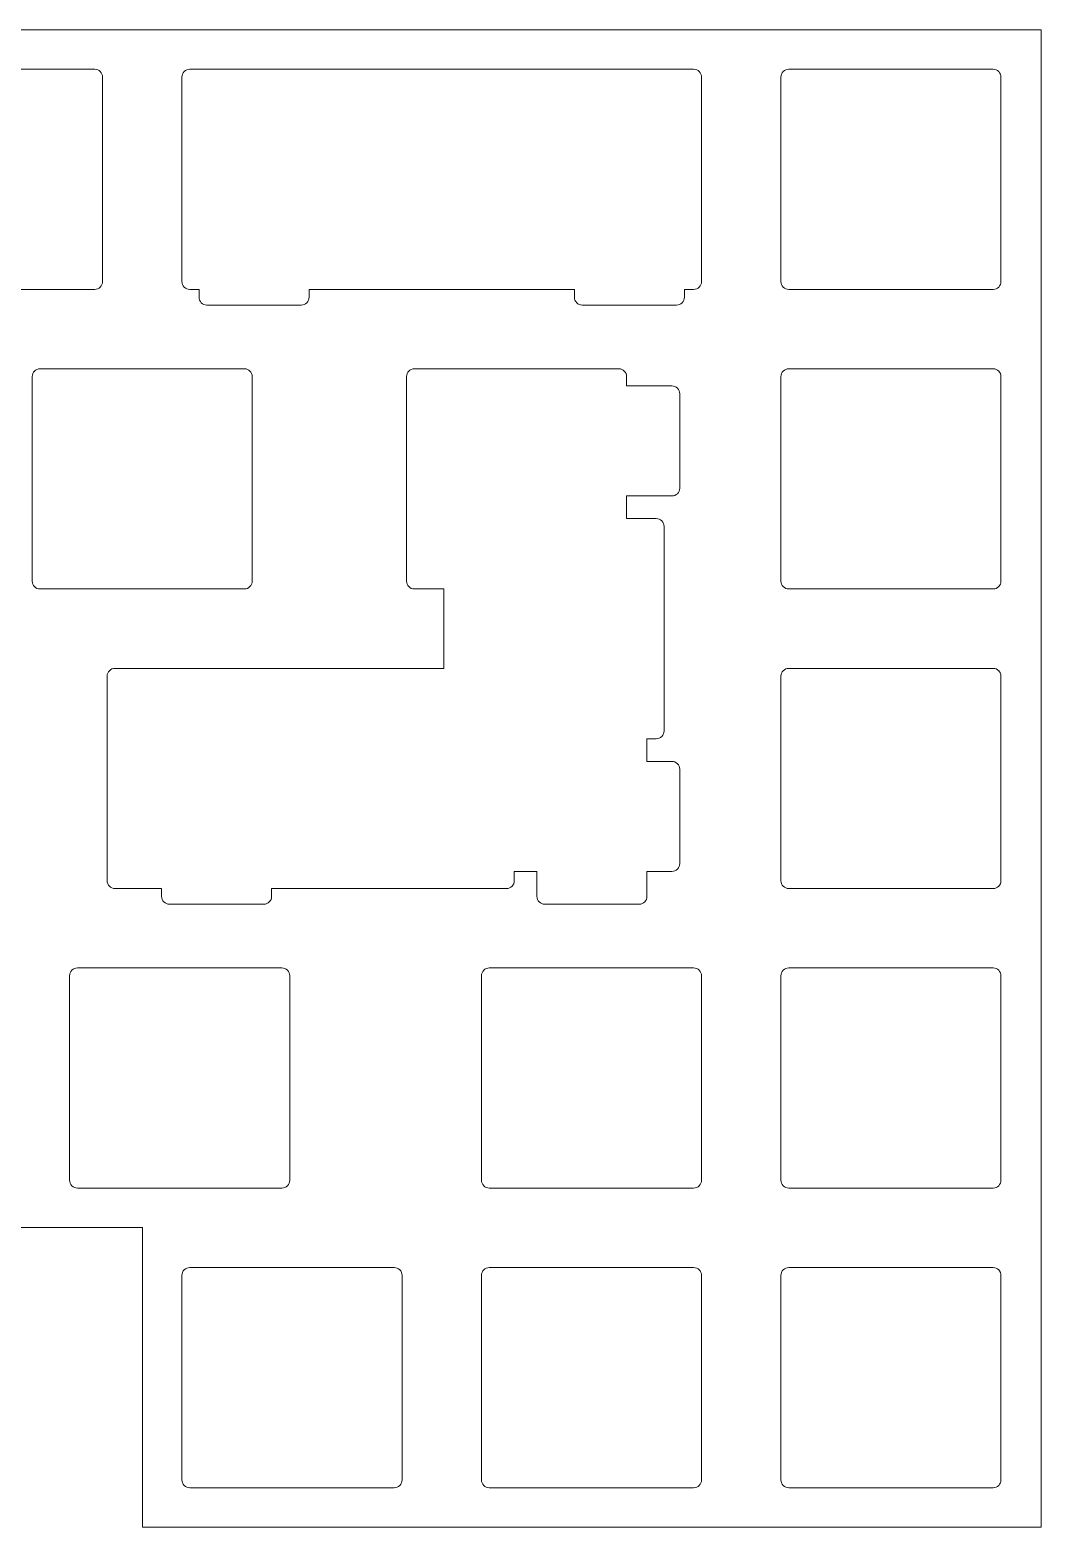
# Model space of a CAD drawing. Header units: millimetres. Extents: x 44 to 349, y -60 to 35.
# Drawn here: x 284.6 to 348.9, y -59.9 to 35.3 of the extents above; entities that cross this region are included whole.
import ezdxf

# ---------------------------------------------------------------- set-up
doc = ezdxf.new("R2010")
doc.units = ezdxf.units.MM
for name, color, linetype, lineweight, true_color in [('Fillet', 7, 'Continuous', 5, 0xffffff), ('Line002', 7, 'Continuous', 5, 0xffffff), ('Line003', 7, 'Continuous', 5, 0xffffff), ('Shape097', 7, 'Continuous', 5, 0xffffff), ('Shape098', 7, 'Continuous', 5, 0xffffff), ('Shape100', 7, 'Continuous', 5, 0xffffff), ('Shape101', 7, 'Continuous', 5, 0xffffff), ('Shape102', 7, 'Continuous', 5, 0xffffff), ('Shape104', 7, 'Continuous', 5, 0xffffff), ('Shape105', 7, 'Continuous', 5, 0xffffff), ('Shape106', 7, 'Continuous', 5, 0xffffff), ('Shape107', 7, 'Continuous', 5, 0xffffff), ('Shape108', 7, 'Continuous', 5, 0xffffff), ('Shape109', 7, 'Continuous', 5, 0xffffff), ('Shape110', 7, 'Continuous', 5, 0xffffff), ('Shape111', 7, 'Continuous', 5, 0xffffff), ('Shape112', 7, 'Continuous', 5, 0xffffff), ('Shape113', 7, 'Continuous', 5, 0xffffff), ('Shape114', 7, 'Continuous', 5, 0xffffff), ('Shape115', 7, 'Continuous', 5, 0xffffff), ('Shape116', 7, 'Continuous', 5, 0xffffff), ('Shape117', 7, 'Continuous', 5, 0xffffff), ('Shape118', 7, 'Continuous', 5, 0xffffff), ('Shape119', 7, 'Continuous', 5, 0xffffff), ('Shape120', 7, 'Continuous', 5, 0xffffff), ('Shape121', 7, 'Continuous', 5, 0xffffff), ('Shape122', 7, 'Continuous', 5, 0xffffff), ('Shape123', 7, 'Continuous', 5, 0xffffff), ('Shape124', 7, 'Continuous', 5, 0xffffff), ('Shape125', 7, 'Continuous', 5, 0xffffff), ('Shape126', 7, 'Continuous', 5, 0xffffff), ('Shape127', 7, 'Continuous', 5, 0xffffff), ('Shape128', 7, 'Continuous', 5, 0xffffff), ('Shape129', 7, 'Continuous', 5, 0xffffff), ('Shape130', 7, 'Continuous', 5, 0xffffff), ('Shape131', 7, 'Continuous', 5, 0xffffff), ('Shape132', 7, 'Continuous', 5, 0xffffff), ('Shape133', 7, 'Continuous', 5, 0xffffff), ('Shape134', 7, 'Continuous', 5, 0xffffff), ('Shape135', 7, 'Continuous', 5, 0xffffff), ('Shape136', 7, 'Continuous', 5, 0xffffff), ('Shape137', 7, 'Continuous', 5, 0xffffff), ('Shape138', 7, 'Continuous', 5, 0xffffff), ('Shape139', 7, 'Continuous', 5, 0xffffff), ('Shape140', 7, 'Continuous', 5, 0xffffff), ('Shape141', 7, 'Continuous', 5, 0xffffff), ('Shape142', 7, 'Continuous', 5, 0xffffff), ('Shape143', 7, 'Continuous', 5, 0xffffff), ('Shape240', 7, 'Continuous', 5, 0xffffff), ('Shape241', 7, 'Continuous', 5, 0xffffff), ('Shape242', 7, 'Continuous', 5, 0xffffff), ('Shape243', 7, 'Continuous', 5, 0xffffff), ('Shape244', 7, 'Continuous', 5, 0xffffff), ('Shape245', 7, 'Continuous', 5, 0xffffff), ('Shape246', 7, 'Continuous', 5, 0xffffff), ('Shape247', 7, 'Continuous', 5, 0xffffff), ('Shape248', 7, 'Continuous', 5, 0xffffff), ('Shape249', 7, 'Continuous', 5, 0xffffff), ('Shape250', 7, 'Continuous', 5, 0xffffff), ('Shape251', 7, 'Continuous', 5, 0xffffff), ('Shape252', 7, 'Continuous', 5, 0xffffff), ('Shape253', 7, 'Continuous', 5, 0xffffff), ('Shape254', 7, 'Continuous', 5, 0xffffff), ('Shape255', 7, 'Continuous', 5, 0xffffff), ('Shape256', 7, 'Continuous', 5, 0xffffff), ('Shape257', 7, 'Continuous', 5, 0xffffff), ('Shape259', 7, 'Continuous', 5, 0xffffff), ('Shape260', 7, 'Continuous', 5, 0xffffff), ('Shape261', 7, 'Continuous', 5, 0xffffff), ('Shape262', 7, 'Continuous', 5, 0xffffff), ('Shape263', 7, 'Continuous', 5, 0xffffff), ('Shape264', 7, 'Continuous', 5, 0xffffff), ('Shape265', 7, 'Continuous', 5, 0xffffff), ('Shape266', 7, 'Continuous', 5, 0xffffff), ('Shape268', 7, 'Continuous', 5, 0xffffff), ('Shape269', 7, 'Continuous', 5, 0xffffff), ('Shape270', 7, 'Continuous', 5, 0xffffff), ('Shape271', 7, 'Continuous', 5, 0xffffff), ('Shape272', 7, 'Continuous', 5, 0xffffff), ('Shape273', 7, 'Continuous', 5, 0xffffff), ('Shape274', 7, 'Continuous', 5, 0xffffff), ('Shape275', 7, 'Continuous', 5, 0xffffff), ('Shape276', 7, 'Continuous', 5, 0xffffff), ('Shape277', 7, 'Continuous', 5, 0xffffff), ('Shape278', 7, 'Continuous', 5, 0xffffff), ('Shape279', 7, 'Continuous', 5, 0xffffff), ('Shape280', 7, 'Continuous', 5, 0xffffff), ('Shape281', 7, 'Continuous', 5, 0xffffff), ('Shape282', 7, 'Continuous', 5, 0xffffff), ('Shape383', 7, 'Continuous', 5, 0xffffff), ('Shape384', 7, 'Continuous', 5, 0xffffff), ('Shape385', 7, 'Continuous', 5, 0xffffff), ('Shape386', 7, 'Continuous', 5, 0xffffff), ('Shape387', 7, 'Continuous', 5, 0xffffff), ('Shape388', 7, 'Continuous', 5, 0xffffff), ('Shape390', 7, 'Continuous', 5, 0xffffff), ('Shape391', 7, 'Continuous', 5, 0xffffff), ('Shape392', 7, 'Continuous', 5, 0xffffff), ('Shape393', 7, 'Continuous', 5, 0xffffff), ('Shape394', 7, 'Continuous', 5, 0xffffff), ('Shape395', 7, 'Continuous', 5, 0xffffff), ('Shape396', 7, 'Continuous', 5, 0xffffff), ('Shape397', 7, 'Continuous', 5, 0xffffff), ('Shape398', 7, 'Continuous', 5, 0xffffff), ('Shape399', 7, 'Continuous', 5, 0xffffff), ('Shape400', 7, 'Continuous', 5, 0xffffff), ('Shape402', 7, 'Continuous', 5, 0xffffff), ('Shape403', 7, 'Continuous', 5, 0xffffff), ('Shape404', 7, 'Continuous', 5, 0xffffff), ('Shape405', 7, 'Continuous', 5, 0xffffff), ('Shape406', 7, 'Continuous', 5, 0xffffff), ('Shape407', 7, 'Continuous', 5, 0xffffff), ('Shape408', 7, 'Continuous', 5, 0xffffff), ('Shape409', 7, 'Continuous', 5, 0xffffff), ('Shape410', 7, 'Continuous', 5, 0xffffff), ('Shape411', 7, 'Continuous', 5, 0xffffff), ('Shape412', 7, 'Continuous', 5, 0xffffff), ('Shape413', 7, 'Continuous', 5, 0xffffff), ('Shape414', 7, 'Continuous', 5, 0xffffff), ('Shape415', 7, 'Continuous', 5, 0xffffff), ('Shape416', 7, 'Continuous', 5, 0xffffff), ('Shape417', 7, 'Continuous', 5, 0xffffff), ('Shape530', 7, 'Continuous', 5, 0xffffff), ('Shape531', 7, 'Continuous', 5, 0xffffff), ('Shape532', 7, 'Continuous', 5, 0xffffff), ('Shape533', 7, 'Continuous', 5, 0xffffff), ('Shape534', 7, 'Continuous', 5, 0xffffff), ('Shape535', 7, 'Continuous', 5, 0xffffff), ('Shape536', 7, 'Continuous', 5, 0xffffff), ('Shape537', 7, 'Continuous', 5, 0xffffff), ('Shape538', 7, 'Continuous', 5, 0xffffff), ('Shape539', 7, 'Continuous', 5, 0xffffff), ('Shape540', 7, 'Continuous', 5, 0xffffff), ('Shape541', 7, 'Continuous', 5, 0xffffff), ('Shape542', 7, 'Continuous', 5, 0xffffff), ('Shape543', 7, 'Continuous', 5, 0xffffff), ('Shape544', 7, 'Continuous', 5, 0xffffff), ('Shape545', 7, 'Continuous', 5, 0xffffff), ('Shape546', 7, 'Continuous', 5, 0xffffff), ('Shape547', 7, 'Continuous', 5, 0xffffff), ('Shape548', 7, 'Continuous', 5, 0xffffff), ('Shape549', 7, 'Continuous', 5, 0xffffff), ('Shape550', 7, 'Continuous', 5, 0xffffff), ('Shape551', 7, 'Continuous', 5, 0xffffff), ('Shape552', 7, 'Continuous', 5, 0xffffff), ('Shape553', 7, 'Continuous', 5, 0xffffff), ('Shape716', 7, 'Continuous', 5, 0xffffff), ('Shape717', 7, 'Continuous', 5, 0xffffff), ('Shape718', 7, 'Continuous', 5, 0xffffff), ('Shape719', 7, 'Continuous', 5, 0xffffff), ('Shape720', 7, 'Continuous', 5, 0xffffff), ('Shape721', 7, 'Continuous', 5, 0xffffff), ('Shape722', 7, 'Continuous', 5, 0xffffff), ('Shape723', 7, 'Continuous', 5, 0xffffff), ('Shape724', 7, 'Continuous', 5, 0xffffff), ('Shape725', 7, 'Continuous', 5, 0xffffff), ('Shape726', 7, 'Continuous', 5, 0xffffff), ('Shape727', 7, 'Continuous', 5, 0xffffff), ('Shape728', 7, 'Continuous', 5, 0xffffff), ('Shape729', 7, 'Continuous', 5, 0xffffff), ('Shape730', 7, 'Continuous', 5, 0xffffff), ('Shape731', 7, 'Continuous', 5, 0xffffff), ('Shape732', 7, 'Continuous', 5, 0xffffff), ('Shape733', 7, 'Continuous', 5, 0xffffff), ('Shape734', 7, 'Continuous', 5, 0xffffff), ('Shape735', 7, 'Continuous', 5, 0xffffff), ('Shape736', 7, 'Continuous', 5, 0xffffff), ('Shape737', 7, 'Continuous', 5, 0xffffff), ('Shape738', 7, 'Continuous', 5, 0xffffff), ('Shape739', 7, 'Continuous', 5, 0xffffff)]:
    doc.layers.add(name, color=color, linetype=linetype, lineweight=lineweight, true_color=true_color)

msp = doc.modelspace()

# ---------------------------------------------------------------- linework, layer by layer
at = {"layer": 'Fillet'}
for p, q in [((282.22, -40.83), (291.74, -40.83)), ((291.74, -59.88), (291.74, -40.83)), ((348.89, -59.88), (291.74, -59.88))]:
    msp.add_line(p, q, dxfattribs=at)
at = {"layer": 'Line002'}
msp.add_line((348.89, -59.88), (348.89, 35.32), dxfattribs=at)
at = {"layer": 'Line003'}
msp.add_line((348.89, 35.32), (44.09, 35.32), dxfattribs=at)
at = {"layer": 'Shape097'}
msp.add_arc((288.69, 19.3225), 0.5, -90, 0, dxfattribs=at)
at = {"layer": 'Shape098'}
msp.add_arc((288.69, 32.3225), 0.5, 0, 90, dxfattribs=at)
at = {"layer": 'Shape100'}
msp.add_line((275.69, 18.8225), (288.69, 18.8225), dxfattribs=at)
at = {"layer": 'Shape101'}
msp.add_line((288.69, 32.8225), (275.69, 32.8225), dxfattribs=at)
at = {"layer": 'Shape102'}
msp.add_line((289.19, 19.3225), (289.19, 32.3225), dxfattribs=at)
at = {"layer": 'Shape104'}
msp.add_arc((294.74, 19.3225), 0.5, 180, -90, dxfattribs=at)
at = {"layer": 'Shape105'}
msp.add_arc((294.74, 32.3225), 0.5, 90, 180, dxfattribs=at)
at = {"layer": 'Shape106'}
msp.add_line((294.74, 18.8225), (295.327, 18.8225), dxfattribs=at)
at = {"layer": 'Shape107'}
msp.add_line((304.265, 18.8225), (307.74, 18.8225), dxfattribs=at)
at = {"layer": 'Shape108'}
msp.add_line((302.327, 18.8225), (304.265, 18.8225), dxfattribs=at)
at = {"layer": 'Shape109'}
msp.add_line((307.74, 32.8225), (304.265, 32.8225), dxfattribs=at)
at = {"layer": 'Shape110'}
msp.add_line((304.265, 32.8225), (301.827, 32.8225), dxfattribs=at)
at = {"layer": 'Shape111'}
msp.add_line((301.827, 32.8225), (295.827, 32.8225), dxfattribs=at)
at = {"layer": 'Shape112'}
msp.add_line((295.827, 32.8225), (294.74, 32.8225), dxfattribs=at)
at = {"layer": 'Shape113'}
msp.add_line((294.24, 32.3225), (294.24, 19.3225), dxfattribs=at)
at = {"layer": 'Shape114'}
msp.add_line((307.74, 18.8225), (313.79, 18.8225), dxfattribs=at)
at = {"layer": 'Shape115'}
msp.add_line((313.79, 18.8225), (317.265, 18.8225), dxfattribs=at)
at = {"layer": 'Shape116'}
msp.add_line((317.265, 32.8225), (313.79, 32.8225), dxfattribs=at)
at = {"layer": 'Shape117'}
msp.add_line((313.79, 32.8225), (307.74, 32.8225), dxfattribs=at)
at = {"layer": 'Shape118'}
msp.add_arc((295.827, 18.3225), 0.5, 180, -90, dxfattribs=at)
at = {"layer": 'Shape119'}
msp.add_arc((301.827, 18.3225), 0.5, -90, 0, dxfattribs=at)
at = {"layer": 'Shape120'}
msp.add_line((295.827, 17.8225), (301.827, 17.8225), dxfattribs=at)
at = {"layer": 'Shape121'}
msp.add_line((302.327, 18.3225), (302.327, 18.8225), dxfattribs=at)
at = {"layer": 'Shape122'}
msp.add_line((295.327, 18.8225), (295.327, 18.3225), dxfattribs=at)
at = {"layer": 'Shape123'}
msp.add_arc((319.703, 18.3225), 0.5, 180, -90, dxfattribs=at)
at = {"layer": 'Shape124'}
msp.add_arc((325.703, 18.3225), 0.5, -90, 0, dxfattribs=at)
at = {"layer": 'Shape125'}
msp.add_line((319.703, 17.8225), (325.703, 17.8225), dxfattribs=at)
at = {"layer": 'Shape126'}
msp.add_line((325.703, 32.8225), (319.703, 32.8225), dxfattribs=at)
at = {"layer": 'Shape127'}
msp.add_line((326.203, 18.3225), (326.203, 18.8225), dxfattribs=at)
at = {"layer": 'Shape128'}
msp.add_line((319.203, 18.8225), (319.203, 18.3225), dxfattribs=at)
at = {"layer": 'Shape129'}
msp.add_arc((326.79, 19.3225), 0.5, -90, 0, dxfattribs=at)
at = {"layer": 'Shape130'}
msp.add_arc((326.79, 32.3225), 0.5, 0, 90, dxfattribs=at)
at = {"layer": 'Shape131'}
msp.add_line((317.265, 18.8225), (319.203, 18.8225), dxfattribs=at)
at = {"layer": 'Shape132'}
msp.add_line((326.203, 18.8225), (326.79, 18.8225), dxfattribs=at)
at = {"layer": 'Shape133'}
msp.add_line((326.79, 32.8225), (325.703, 32.8225), dxfattribs=at)
at = {"layer": 'Shape134'}
msp.add_line((319.703, 32.8225), (317.265, 32.8225), dxfattribs=at)
at = {"layer": 'Shape135'}
msp.add_line((327.29, 19.3225), (327.29, 32.3225), dxfattribs=at)
at = {"layer": 'Shape136'}
msp.add_arc((332.84, 19.3225), 0.5, 180, -90, dxfattribs=at)
at = {"layer": 'Shape137'}
msp.add_arc((345.84, 19.3225), 0.5, -90, 0, dxfattribs=at)
at = {"layer": 'Shape138'}
msp.add_arc((345.84, 32.3225), 0.5, 0, 90, dxfattribs=at)
at = {"layer": 'Shape139'}
msp.add_arc((332.84, 32.3225), 0.5, 90, 180, dxfattribs=at)
at = {"layer": 'Shape140'}
msp.add_line((332.84, 18.8225), (345.84, 18.8225), dxfattribs=at)
at = {"layer": 'Shape141'}
msp.add_line((345.84, 32.8225), (332.84, 32.8225), dxfattribs=at)
at = {"layer": 'Shape142'}
msp.add_line((346.34, 19.3225), (346.34, 32.3225), dxfattribs=at)
at = {"layer": 'Shape143'}
msp.add_line((332.34, 32.3225), (332.34, 19.3225), dxfattribs=at)
at = {"layer": 'Shape240'}
msp.add_arc((285.215, 0.2725), 0.5, 180, -90, dxfattribs=at)
at = {"layer": 'Shape241'}
msp.add_arc((298.215, 0.2725), 0.5, -90, 0, dxfattribs=at)
at = {"layer": 'Shape242'}
msp.add_arc((298.215, 13.2725), 0.5, 0, 90, dxfattribs=at)
at = {"layer": 'Shape243'}
msp.add_arc((285.215, 13.2725), 0.5, 90, 180, dxfattribs=at)
at = {"layer": 'Shape244'}
msp.add_line((285.215, -0.2275), (298.215, -0.2275), dxfattribs=at)
at = {"layer": 'Shape245'}
msp.add_line((298.215, 13.7725), (285.215, 13.7725), dxfattribs=at)
at = {"layer": 'Shape246'}
msp.add_line((298.715, 0.2725), (298.715, 13.2725), dxfattribs=at)
at = {"layer": 'Shape247'}
msp.add_line((284.715, 13.2725), (284.715, 0.2725), dxfattribs=at)
at = {"layer": 'Shape248'}
msp.add_arc((309.027, 0.2725), 0.5, 180, -90, dxfattribs=at)
at = {"layer": 'Shape249'}
msp.add_arc((322.027, 13.2725), 0.5, 0, 90, dxfattribs=at)
at = {"layer": 'Shape250'}
msp.add_arc((309.027, 13.2725), 0.5, 90, 180, dxfattribs=at)
at = {"layer": 'Shape251'}
msp.add_line((309.027, -0.2275), (310.909, -0.2275), dxfattribs=at)
at = {"layer": 'Shape252'}
msp.add_line((322.027, 13.7725), (309.027, 13.7725), dxfattribs=at)
at = {"layer": 'Shape253'}
msp.add_line((322.527, 4.2475), (322.527, 5.6855), dxfattribs=at)
at = {"layer": 'Shape254'}
msp.add_line((322.527, 12.6855), (322.527, 13.2725), dxfattribs=at)
at = {"layer": 'Shape255'}
msp.add_line((308.527, 13.2725), (308.527, 0.2725), dxfattribs=at)
at = {"layer": 'Shape256'}
msp.add_arc((324.409, -9.2525), 0.5, -90, 0, dxfattribs=at)
at = {"layer": 'Shape257'}
msp.add_arc((324.409, 3.7475), 0.5, 0, 90, dxfattribs=at)
at = {"layer": 'Shape259'}
msp.add_line((323.822, -9.7525), (324.409, -9.7525), dxfattribs=at)
at = {"layer": 'Shape260'}
msp.add_line((324.409, 4.2475), (322.527, 4.2475), dxfattribs=at)
at = {"layer": 'Shape261'}
msp.add_line((324.909, -9.2525), (324.909, 3.7475), dxfattribs=at)
at = {"layer": 'Shape262'}
msp.add_line((310.909, -0.2275), (310.909, -5.2775), dxfattribs=at)
at = {"layer": 'Shape263'}
msp.add_arc((325.409, -17.6905), 0.5, -90, 0, dxfattribs=at)
at = {"layer": 'Shape264'}
msp.add_arc((325.409, -11.6905), 0.5, 0, 90, dxfattribs=at)
at = {"layer": 'Shape265'}
msp.add_line((325.909, -17.6905), (325.909, -11.6905), dxfattribs=at)
at = {"layer": 'Shape266'}
msp.add_line((325.409, -11.1905), (323.822, -11.1905), dxfattribs=at)
at = {"layer": 'Shape268'}
msp.add_line((315.384, -18.1905), (316.822, -18.1905), dxfattribs=at)
at = {"layer": 'Shape269'}
msp.add_line((323.822, -18.1905), (325.409, -18.1905), dxfattribs=at)
at = {"layer": 'Shape270'}
msp.add_arc((325.409, 6.1855), 0.5, -90, 0, dxfattribs=at)
at = {"layer": 'Shape271'}
msp.add_arc((325.409, 12.1855), 0.5, 0, 90, dxfattribs=at)
at = {"layer": 'Shape272'}
msp.add_line((325.909, 6.1855), (325.909, 12.1855), dxfattribs=at)
at = {"layer": 'Shape273'}
msp.add_line((325.409, 12.6855), (322.527, 12.6855), dxfattribs=at)
at = {"layer": 'Shape274'}
msp.add_line((322.527, 5.6855), (325.409, 5.6855), dxfattribs=at)
at = {"layer": 'Shape275'}
msp.add_arc((332.84, 0.2725), 0.5, 180, -90, dxfattribs=at)
at = {"layer": 'Shape276'}
msp.add_arc((345.84, 0.2725), 0.5, -90, 0, dxfattribs=at)
at = {"layer": 'Shape277'}
msp.add_arc((345.84, 13.2725), 0.5, 0, 90, dxfattribs=at)
at = {"layer": 'Shape278'}
msp.add_arc((332.84, 13.2725), 0.5, 90, 180, dxfattribs=at)
at = {"layer": 'Shape279'}
msp.add_line((332.84, -0.2275), (345.84, -0.2275), dxfattribs=at)
at = {"layer": 'Shape280'}
msp.add_line((345.84, 13.7725), (332.84, 13.7725), dxfattribs=at)
at = {"layer": 'Shape281'}
msp.add_line((346.34, 0.2725), (346.34, 13.2725), dxfattribs=at)
at = {"layer": 'Shape282'}
msp.add_line((332.34, 13.2725), (332.34, 0.2725), dxfattribs=at)
at = {"layer": 'Shape383'}
msp.add_arc((314.884, -18.7775), 0.5, -90, 0, dxfattribs=at)
at = {"layer": 'Shape384'}
msp.add_line((301.884, -19.2775), (302.978, -19.2775), dxfattribs=at)
at = {"layer": 'Shape385'}
msp.add_line((302.978, -19.2775), (314.884, -19.2775), dxfattribs=at)
at = {"layer": 'Shape386'}
msp.add_line((310.909, -5.2775), (302.978, -5.2775), dxfattribs=at)
at = {"layer": 'Shape387'}
msp.add_line((302.978, -5.2775), (301.884, -5.2775), dxfattribs=at)
at = {"layer": 'Shape388'}
msp.add_line((315.384, -18.7775), (315.384, -18.1905), dxfattribs=at)
at = {"layer": 'Shape390'}
msp.add_arc((293.446, -19.7775), 0.5, 180, -90, dxfattribs=at)
at = {"layer": 'Shape391'}
msp.add_arc((299.446, -19.7775), 0.5, -90, 0, dxfattribs=at)
at = {"layer": 'Shape392'}
msp.add_line((293.446, -20.2775), (299.446, -20.2775), dxfattribs=at)
at = {"layer": 'Shape393'}
msp.add_line((299.446, -5.2775), (293.446, -5.2775), dxfattribs=at)
at = {"layer": 'Shape394'}
msp.add_line((299.946, -19.7775), (299.946, -19.2775), dxfattribs=at)
at = {"layer": 'Shape395'}
msp.add_line((292.946, -19.2775), (292.946, -19.7775), dxfattribs=at)
at = {"layer": 'Shape396'}
msp.add_arc((317.322, -19.7775), 0.5, 180, -90, dxfattribs=at)
at = {"layer": 'Shape397'}
msp.add_arc((323.322, -19.7775), 0.5, -90, 0, dxfattribs=at)
at = {"layer": 'Shape398'}
msp.add_line((317.322, -20.2775), (323.322, -20.2775), dxfattribs=at)
at = {"layer": 'Shape399'}
msp.add_line((323.822, -19.7775), (323.822, -18.1905), dxfattribs=at)
at = {"layer": 'Shape400'}
msp.add_line((323.822, -11.1905), (323.822, -9.7525), dxfattribs=at)
at = {"layer": 'Shape402'}
msp.add_line((316.822, -18.1905), (316.822, -19.7775), dxfattribs=at)
at = {"layer": 'Shape403'}
msp.add_arc((289.978, -18.7775), 0.5, 180, -90, dxfattribs=at)
at = {"layer": 'Shape404'}
msp.add_arc((289.978, -5.7775), 0.5, 90, 180, dxfattribs=at)
at = {"layer": 'Shape405'}
msp.add_line((289.978, -19.2775), (292.946, -19.2775), dxfattribs=at)
at = {"layer": 'Shape406'}
msp.add_line((299.946, -19.2775), (301.884, -19.2775), dxfattribs=at)
at = {"layer": 'Shape407'}
msp.add_line((301.884, -5.2775), (299.446, -5.2775), dxfattribs=at)
at = {"layer": 'Shape408'}
msp.add_line((293.446, -5.2775), (289.978, -5.2775), dxfattribs=at)
at = {"layer": 'Shape409'}
msp.add_line((289.478, -5.7775), (289.478, -18.7775), dxfattribs=at)
at = {"layer": 'Shape410'}
msp.add_arc((332.84, -18.7775), 0.5, 180, -90, dxfattribs=at)
at = {"layer": 'Shape411'}
msp.add_arc((345.84, -18.7775), 0.5, -90, 0, dxfattribs=at)
at = {"layer": 'Shape412'}
msp.add_arc((345.84, -5.7775), 0.5, 0, 90, dxfattribs=at)
at = {"layer": 'Shape413'}
msp.add_arc((332.84, -5.7775), 0.5, 90, 180, dxfattribs=at)
at = {"layer": 'Shape414'}
msp.add_line((332.84, -19.2775), (345.84, -19.2775), dxfattribs=at)
at = {"layer": 'Shape415'}
msp.add_line((345.84, -5.2775), (332.84, -5.2775), dxfattribs=at)
at = {"layer": 'Shape416'}
msp.add_line((346.34, -18.7775), (346.34, -5.7775), dxfattribs=at)
at = {"layer": 'Shape417'}
msp.add_line((332.34, -5.7775), (332.34, -18.7775), dxfattribs=at)
at = {"layer": 'Shape530'}
msp.add_arc((287.596, -37.8275), 0.5, 180, -90, dxfattribs=at)
at = {"layer": 'Shape531'}
msp.add_arc((300.596, -37.8275), 0.5, -90, 0, dxfattribs=at)
at = {"layer": 'Shape532'}
msp.add_arc((300.596, -24.8275), 0.5, 0, 90, dxfattribs=at)
at = {"layer": 'Shape533'}
msp.add_arc((287.596, -24.8275), 0.5, 90, 180, dxfattribs=at)
at = {"layer": 'Shape534'}
msp.add_line((287.596, -38.3275), (300.596, -38.3275), dxfattribs=at)
at = {"layer": 'Shape535'}
msp.add_line((300.596, -24.3275), (287.596, -24.3275), dxfattribs=at)
at = {"layer": 'Shape536'}
msp.add_line((301.096, -37.8275), (301.096, -24.8275), dxfattribs=at)
at = {"layer": 'Shape537'}
msp.add_line((287.096, -24.8275), (287.096, -37.8275), dxfattribs=at)
at = {"layer": 'Shape538'}
msp.add_arc((313.79, -37.8275), 0.5, 180, -90, dxfattribs=at)
at = {"layer": 'Shape539'}
msp.add_arc((326.79, -37.8275), 0.5, -90, 0, dxfattribs=at)
at = {"layer": 'Shape540'}
msp.add_arc((326.79, -24.8275), 0.5, 0, 90, dxfattribs=at)
at = {"layer": 'Shape541'}
msp.add_arc((313.79, -24.8275), 0.5, 90, 180, dxfattribs=at)
at = {"layer": 'Shape542'}
msp.add_line((313.79, -38.3275), (326.79, -38.3275), dxfattribs=at)
at = {"layer": 'Shape543'}
msp.add_line((326.79, -24.3275), (313.79, -24.3275), dxfattribs=at)
at = {"layer": 'Shape544'}
msp.add_line((327.29, -37.8275), (327.29, -24.8275), dxfattribs=at)
at = {"layer": 'Shape545'}
msp.add_line((313.29, -24.8275), (313.29, -37.8275), dxfattribs=at)
at = {"layer": 'Shape546'}
msp.add_arc((332.84, -37.8275), 0.5, 180, -90, dxfattribs=at)
at = {"layer": 'Shape547'}
msp.add_arc((345.84, -37.8275), 0.5, -90, 0, dxfattribs=at)
at = {"layer": 'Shape548'}
msp.add_arc((345.84, -24.8275), 0.5, 0, 90, dxfattribs=at)
at = {"layer": 'Shape549'}
msp.add_arc((332.84, -24.8275), 0.5, 90, 180, dxfattribs=at)
at = {"layer": 'Shape550'}
msp.add_line((332.84, -38.3275), (345.84, -38.3275), dxfattribs=at)
at = {"layer": 'Shape551'}
msp.add_line((345.84, -24.3275), (332.84, -24.3275), dxfattribs=at)
at = {"layer": 'Shape552'}
msp.add_line((346.34, -37.8275), (346.34, -24.8275), dxfattribs=at)
at = {"layer": 'Shape553'}
msp.add_line((332.34, -24.8275), (332.34, -37.8275), dxfattribs=at)
at = {"layer": 'Shape716'}
msp.add_arc((294.74, -56.877), 0.5, 180, -90, dxfattribs=at)
at = {"layer": 'Shape717'}
msp.add_arc((307.74, -56.877), 0.5, -90, 0, dxfattribs=at)
at = {"layer": 'Shape718'}
msp.add_arc((307.74, -43.877), 0.5, 0, 90, dxfattribs=at)
at = {"layer": 'Shape719'}
msp.add_arc((294.74, -43.877), 0.5, 90, 180, dxfattribs=at)
at = {"layer": 'Shape720'}
msp.add_line((294.74, -57.377), (307.74, -57.377), dxfattribs=at)
at = {"layer": 'Shape721'}
msp.add_line((307.74, -43.377), (294.74, -43.377), dxfattribs=at)
at = {"layer": 'Shape722'}
msp.add_line((308.24, -56.877), (308.24, -43.877), dxfattribs=at)
at = {"layer": 'Shape723'}
msp.add_line((294.24, -43.877), (294.24, -56.877), dxfattribs=at)
at = {"layer": 'Shape724'}
msp.add_arc((313.79, -56.877), 0.5, 180, -90, dxfattribs=at)
at = {"layer": 'Shape725'}
msp.add_arc((326.79, -56.877), 0.5, -90, 0, dxfattribs=at)
at = {"layer": 'Shape726'}
msp.add_arc((326.79, -43.877), 0.5, 0, 90, dxfattribs=at)
at = {"layer": 'Shape727'}
msp.add_arc((313.79, -43.877), 0.5, 90, 180, dxfattribs=at)
at = {"layer": 'Shape728'}
msp.add_line((313.79, -57.377), (326.79, -57.377), dxfattribs=at)
at = {"layer": 'Shape729'}
msp.add_line((326.79, -43.377), (313.79, -43.377), dxfattribs=at)
at = {"layer": 'Shape730'}
msp.add_line((327.29, -56.877), (327.29, -43.877), dxfattribs=at)
at = {"layer": 'Shape731'}
msp.add_line((313.29, -43.877), (313.29, -56.877), dxfattribs=at)
at = {"layer": 'Shape732'}
msp.add_arc((332.84, -56.877), 0.5, 180, -90, dxfattribs=at)
at = {"layer": 'Shape733'}
msp.add_arc((345.84, -56.877), 0.5, -90, 0, dxfattribs=at)
at = {"layer": 'Shape734'}
msp.add_arc((345.84, -43.877), 0.5, 0, 90, dxfattribs=at)
at = {"layer": 'Shape735'}
msp.add_arc((332.84, -43.877), 0.5, 90, 180, dxfattribs=at)
at = {"layer": 'Shape736'}
msp.add_line((332.84, -57.377), (345.84, -57.377), dxfattribs=at)
at = {"layer": 'Shape737'}
msp.add_line((345.84, -43.377), (332.84, -43.377), dxfattribs=at)
at = {"layer": 'Shape738'}
msp.add_line((346.34, -56.877), (346.34, -43.877), dxfattribs=at)
at = {"layer": 'Shape739'}
msp.add_line((332.34, -43.877), (332.34, -56.877), dxfattribs=at)

doc.saveas('drawing.dxf')
